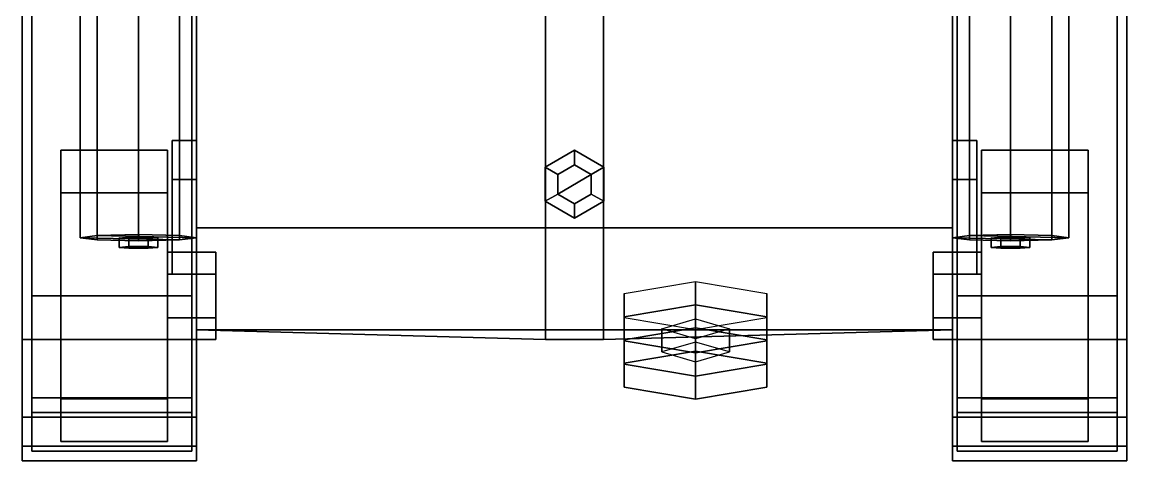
# Model space of a CAD drawing. Header units: millimetres. Extents: x -1.2 to 3, y -2.5 to 13.2.
# Drawn here: x -1.14 to 1.14, y -2.51 to -1.606 of the extents above; entities that cross this region are included whole.
import ezdxf

# ---------------------------------------------------------------- set-up
doc = ezdxf.new("R2010")
doc.units = ezdxf.units.MM
for name, color, linetype in [('mudguards', 6, 'Continuous'), ('tracks', 3, 'Continuous'), ('wheels', 2, 'Continuous')]:
    doc.layers.add(name, color=color, linetype=linetype)

msp = doc.modelspace()

# ---------------------------------------------------------------- linework, layer by layer
for points in [[(-0.78, 2.3, 0.52), (-0.78, -2.03, 0.44), (-0.78, -0.28, 1), (-0.78, 2.39, 0.71)], [(0.78, -0.28, 1), (0.78, -2.03, 0.44), (0.78, 2.3, 0.52), (0.78, 2.39, 0.71)], [(-0.78, 1.76, 0.34), (-0.78, -1.46, 0.34), (-0.78, -2.03, 0.44), (-0.78, 2.3, 0.52)], [(0.78, -2.03, 0.44), (0.78, -1.46, 0.34), (0.78, 1.76, 0.34), (0.78, 2.3, 0.52)], [(-0.78, -0.28, 1), (-0.78, -2.03, 0.44), (-0.78, -2.24, 1.15), (-0.78, -0.28, 1)], [(0.78, -2.24, 1.15), (0.78, -2.03, 0.44), (0.78, -0.28, 1)], [(-0.78, -0.45, 1.01), (-0.78, -2.24, 1.15), (-0.78, -1.45, 1.2), (-0.78, -0.45, 1.2)], [(0.78, -1.45, 1.2), (0.78, -2.24, 1.15), (0.78, -0.45, 1.01), (0.78, -0.45, 1.2)], [(-1.02, -1.4009, 1.074), (-0.9849, -1.3964, 0.9893), (-0.9849, -2.0456, 0.9553), (-1.02, -2.05, 1.04)], [(-0.9849, -1.4053, 1.1588), (-1.02, -1.4009, 1.074), (-1.02, -2.05, 1.04), (-0.9849, -2.0544, 1.1247)], [(-0.9849, -1.3964, 0.9893), (-0.9, -1.3946, 0.9542), (-0.9, -2.0437, 0.9202), (-0.9849, -2.0456, 0.9553)], [(-0.9, -1.4072, 1.1939), (-0.9849, -1.4053, 1.1588), (-0.9849, -2.0544, 1.1247), (-0.9, -2.0563, 1.1598)], [(-0.9, -1.3946, 0.9542), (-0.8151, -1.3964, 0.9893), (-0.8151, -2.0456, 0.9553), (-0.9, -2.0437, 0.9202)], [(-0.8151, -1.4053, 1.1588), (-0.9, -1.4072, 1.1939), (-0.9, -2.0563, 1.1598), (-0.8151, -2.0544, 1.1247)], [(-0.8151, -1.3964, 0.9893), (-0.78, -1.4009, 1.074), (-0.78, -2.05, 1.04), (-0.8151, -2.0456, 0.9553)], [(-0.78, -1.4009, 1.074), (-0.8151, -1.4053, 1.1588), (-0.8151, -2.0544, 1.1247), (-0.78, -2.05, 1.04)], [(0.78, -1.4009, 1.074), (0.8151, -1.3964, 0.9893), (0.8151, -2.0456, 0.9553), (0.78, -2.05, 1.04)], [(0.8151, -1.4053, 1.1588), (0.78, -1.4009, 1.074), (0.78, -2.05, 1.04), (0.8151, -2.0544, 1.1247)], [(0.8151, -1.3964, 0.9893), (0.9, -1.3946, 0.9542), (0.9, -2.0437, 0.9202), (0.8151, -2.0456, 0.9553)], [(0.9, -1.4072, 1.1939), (0.8151, -1.4053, 1.1588), (0.8151, -2.0544, 1.1247), (0.9, -2.0563, 1.1598)], [(0.9, -1.3946, 0.9542), (0.9849, -1.3964, 0.9893), (0.9849, -2.0456, 0.9553), (0.9, -2.0437, 0.9202)], [(0.9849, -1.4053, 1.1588), (0.9, -1.4072, 1.1939), (0.9, -2.0563, 1.1598), (0.9849, -2.0544, 1.1247)], [(0.9849, -1.3964, 0.9893), (1.02, -1.4009, 1.074), (1.02, -2.05, 1.04), (0.9849, -2.0456, 0.9553)], [(1.02, -1.4009, 1.074), (0.9849, -1.4053, 1.1588), (0.9849, -2.0544, 1.1247), (1.02, -2.05, 1.04)], [(-0.78, -1.45, 1.2), (-0.78, -2.24, 1.15), (-0.06, -2.26, 1.25), (-0.06, -1.45, 1.29)], [(-0.06, -1.45, 1.29), (-0.06, -2.26, 1.25), (0.06, -2.26, 1.25), (0.06, -1.45, 1.29)], [(0.06, -2.26, 1.25), (0.78, -2.24, 1.15), (0.78, -1.45, 1.2), (0.06, -1.45, 1.29)], [(-0.78, -2.03, 0.44), (-0.78, -1.46, 0.34), (0.78, -1.46, 0.34), (0.78, -2.03, 0.44)], [(-0.83, -1.85, 0.56), (-0.83, -2.08, 0.5), (-0.83, -2.125, 0.5779), (-0.83, -1.93, 0.67)], [(-0.78, -1.93, 0.67), (-0.78, -1.85, 0.56), (-0.83, -1.85, 0.56), (-0.83, -1.93, 0.67)], [(-0.78, -1.85, 0.56), (-0.78, -2.08, 0.5), (-0.83, -2.08, 0.5), (-0.83, -1.85, 0.56)], [(-0.78, -2.125, 0.5779), (-0.78, -2.08, 0.5), (-0.78, -1.85, 0.56), (-0.78, -1.93, 0.67)], [(0.83, -1.93, 0.67), (0.83, -1.85, 0.56), (0.78, -1.85, 0.56), (0.78, -1.93, 0.67)], [(0.78, -1.85, 0.56), (0.78, -2.08, 0.5), (0.78, -2.125, 0.5779), (0.78, -1.93, 0.67)], [(0.83, -1.85, 0.56), (0.83, -2.08, 0.5), (0.78, -2.08, 0.5), (0.78, -1.85, 0.56)], [(0.83, -2.125, 0.5779), (0.83, -2.08, 0.5), (0.83, -1.85, 0.56), (0.83, -1.93, 0.67)], [(0, -1.87, 1.26), (-0.0606, -1.905, 1.26), (-0.0606, -1.905, 1.29), (0, -1.87, 1.29)], [(0, -1.87, 1.29), (-0.0606, -1.905, 1.29), (-0.0346, -1.92, 1.32), (0, -1.9, 1.32)], [(0.0606, -1.905, 1.26), (0, -1.87, 1.26), (0, -1.87, 1.29), (0.0606, -1.905, 1.29)], [(0.0606, -1.905, 1.29), (0, -1.87, 1.29), (0, -1.9, 1.32), (0.0346, -1.92, 1.32)], [(-0.0606, -1.905, 1.26), (-0.0606, -1.975, 1.26), (-0.0606, -1.975, 1.29), (-0.0606, -1.905, 1.29)], [(-0.0606, -1.905, 1.29), (-0.0606, -1.975, 1.29), (-0.0346, -1.96, 1.32), (-0.0346, -1.92, 1.32)], [(0, -1.9, 1.32), (-0.0346, -1.92, 1.32), (-0.0346, -1.96, 1.32), (0.0346, -1.92, 1.32)], [(0.0606, -1.975, 1.29), (0.0606, -1.905, 1.29), (0.0346, -1.92, 1.32), (0.0346, -1.96, 1.32)], [(0.0606, -1.975, 1.26), (0.0606, -1.905, 1.26), (0.0606, -1.905, 1.29), (0.0606, -1.975, 1.29)], [(-0.83, -1.93, 0.67), (-0.83, -2.125, 0.5779), (-0.78, -2.125, 0.5779), (-0.78, -1.93, 0.67)], [(0.0346, -1.92, 1.32), (-0.0346, -1.96, 1.32), (0, -1.98, 1.32), (0.0346, -1.96, 1.32)], [(0.78, -1.93, 0.67), (0.78, -2.125, 0.5779), (0.83, -2.125, 0.5779), (0.83, -1.93, 0.67)], [(-0.0606, -1.975, 1.29), (0, -2.01, 1.29), (0, -1.98, 1.32), (-0.0346, -1.96, 1.32)], [(0, -2.01, 1.29), (0.0606, -1.975, 1.29), (0.0346, -1.96, 1.32), (0, -1.98, 1.32)], [(-0.0606, -1.975, 1.26), (0, -2.01, 1.26), (0, -2.01, 1.29), (-0.0606, -1.975, 1.29)], [(0, -2.01, 1.26), (0.0606, -1.975, 1.26), (0.0606, -1.975, 1.29), (0, -2.01, 1.29)], [(-0.8151, -2.0544, 1.1247), (-1.02, -2.05, 1.04), (-0.9849, -2.0456, 0.9553), (-0.78, -2.05, 1.04)], [(-0.9, -2.0563, 1.1598), (-0.9849, -2.0544, 1.1247), (-1.02, -2.05, 1.04), (-0.8151, -2.0544, 1.1247)], [(-0.78, -2.05, 1.04), (-0.9849, -2.0456, 0.9553), (-0.9, -2.0437, 0.9202), (-0.8151, -2.0456, 0.9553)], [(-0.94, -2.05, 1.04), (-0.92, -2.0482, 1.0054), (-0.92, -2.0682, 1.0044), (-0.94, -2.07, 1.039)], [(-0.92, -2.0518, 1.0746), (-0.94, -2.05, 1.04), (-0.94, -2.07, 1.039), (-0.92, -2.0718, 1.0735)], [(-0.92, -2.0482, 1.0054), (-0.88, -2.0482, 1.0054), (-0.88, -2.0682, 1.0044), (-0.92, -2.0682, 1.0044)], [(-0.88, -2.0518, 1.0746), (-0.92, -2.0518, 1.0746), (-0.92, -2.0718, 1.0735), (-0.88, -2.0718, 1.0735)], [(-0.88, -2.0482, 1.0054), (-0.86, -2.05, 1.04), (-0.86, -2.07, 1.039), (-0.88, -2.0682, 1.0044)], [(-0.86, -2.05, 1.04), (-0.88, -2.0518, 1.0746), (-0.88, -2.0718, 1.0735), (-0.86, -2.07, 1.039)], [(-0.78, -2.24, 1.15), (-0.78, -2.03, 0.44), (0.78, -2.03, 0.44), (0.78, -2.24, 1.15)], [(0.9849, -2.0544, 1.1247), (0.78, -2.05, 1.04), (0.8151, -2.0456, 0.9553), (1.02, -2.05, 1.04)], [(0.9, -2.0563, 1.1598), (0.8151, -2.0544, 1.1247), (0.78, -2.05, 1.04), (0.9849, -2.0544, 1.1247)], [(1.02, -2.05, 1.04), (0.8151, -2.0456, 0.9553), (0.9, -2.0437, 0.9202), (0.9849, -2.0456, 0.9553)], [(0.86, -2.05, 1.04), (0.88, -2.0482, 1.0054), (0.88, -2.0682, 1.0044), (0.86, -2.07, 1.039)], [(0.88, -2.0518, 1.0746), (0.86, -2.05, 1.04), (0.86, -2.07, 1.039), (0.88, -2.0718, 1.0735)], [(0.88, -2.0482, 1.0054), (0.92, -2.0482, 1.0054), (0.92, -2.0682, 1.0044), (0.88, -2.0682, 1.0044)], [(0.92, -2.0518, 1.0746), (0.88, -2.0518, 1.0746), (0.88, -2.0718, 1.0735), (0.92, -2.0718, 1.0735)], [(0.92, -2.0482, 1.0054), (0.94, -2.05, 1.04), (0.94, -2.07, 1.039), (0.92, -2.0682, 1.0044)], [(0.94, -2.05, 1.04), (0.92, -2.0518, 1.0746), (0.92, -2.0718, 1.0735), (0.94, -2.07, 1.039)], [(-0.86, -2.07, 1.039), (-0.94, -2.07, 1.039), (-0.92, -2.0682, 1.0044), (-0.88, -2.0682, 1.0044)], [(-0.88, -2.0718, 1.0735), (-0.92, -2.0718, 1.0735), (-0.94, -2.07, 1.039), (-0.86, -2.07, 1.039)], [(0.94, -2.07, 1.039), (0.86, -2.07, 1.039), (0.88, -2.0682, 1.0044), (0.92, -2.0682, 1.0044)], [(0.92, -2.0718, 1.0735), (0.88, -2.0718, 1.0735), (0.86, -2.07, 1.039), (0.94, -2.07, 1.039)], [(-0.74, -2.125, 0.5779), (-0.74, -2.08, 0.5), (-0.84, -2.08, 0.5), (-0.84, -2.125, 0.5779)], [(-0.74, -2.08, 0.5), (-0.74, -2.125, 0.4221), (-0.84, -2.125, 0.4221), (-0.84, -2.08, 0.5)], [(-0.83, -2.125, 0.5779), (-0.83, -2.08, 0.5), (-0.78, -2.08, 0.5), (-0.78, -2.125, 0.5779)], [(-0.74, -2.125, 0.4221), (-0.74, -2.08, 0.5), (-0.74, -2.125, 0.5779), (-0.74, -2.215, 0.4221)], [(0.74, -2.125, 0.4221), (0.74, -2.215, 0.5779), (0.74, -2.125, 0.5779), (0.74, -2.08, 0.5)], [(0.74, -2.08, 0.5), (0.74, -2.125, 0.5779), (0.84, -2.125, 0.5779), (0.84, -2.08, 0.5)], [(0.74, -2.125, 0.4221), (0.74, -2.08, 0.5), (0.84, -2.08, 0.5), (0.84, -2.125, 0.4221)], [(0.78, -2.125, 0.5779), (0.78, -2.08, 0.5), (0.83, -2.08, 0.5), (0.83, -2.125, 0.5779)], [(-0.74, -2.215, 0.5779), (-0.74, -2.125, 0.5779), (-0.84, -2.125, 0.5779), (-0.84, -2.215, 0.5779)], [(-0.74, -2.125, 0.4221), (-0.74, -2.215, 0.4221), (-0.84, -2.215, 0.4221), (-0.84, -2.125, 0.4221)], [(-0.74, -2.215, 0.4221), (-0.74, -2.125, 0.5779), (-0.74, -2.215, 0.5779), (-0.74, -2.26, 0.5)], [(0.74, -2.215, 0.4221), (0.74, -2.26, 0.5), (0.74, -2.215, 0.5779), (0.74, -2.125, 0.4221)], [(0.74, -2.215, 0.4221), (0.74, -2.125, 0.4221), (0.84, -2.125, 0.4221), (0.84, -2.215, 0.4221)], [(0.74, -2.125, 0.5779), (0.74, -2.215, 0.5779), (0.84, -2.215, 0.5779), (0.84, -2.125, 0.5779)], [(-0.74, -2.26, 0.5), (-0.74, -2.215, 0.5779), (-0.84, -2.215, 0.5779), (-0.84, -2.26, 0.5)], [(-0.74, -2.215, 0.4221), (-0.74, -2.26, 0.5), (-0.84, -2.26, 0.5), (-0.84, -2.215, 0.4221)], [(0.74, -2.215, 0.5779), (0.74, -2.26, 0.5), (0.84, -2.26, 0.5), (0.84, -2.215, 0.5779)], [(0.74, -2.26, 0.5), (0.74, -2.215, 0.4221), (0.84, -2.215, 0.4221), (0.84, -2.26, 0.5)], [(-0.06, -2.26, 1.25), (-0.78, -2.24, 1.15), (0.78, -2.24, 1.15), (0.06, -2.26, 1.25)]]:
    msp.add_3dface(points)
at = {"layer": 'mudguards'}
for points in [[(-1.14, 2.19, 1.1), (-1.14, -2.26, 0.83), (-1.14, -2.26, 0.86), (-1.14, 2.19, 1.15)], [(-1.14, 2.19, 1.15), (-1.14, -2.26, 0.86), (-0.78, -2.26, 0.86), (-0.78, 2.19, 1.15)], [(-0.78, 2.19, 1.1), (-0.78, -2.26, 0.83), (-1.14, -2.26, 0.83), (-1.14, 2.19, 1.1)], [(-0.78, -2.26, 0.86), (-0.78, -2.26, 0.83), (-0.78, 2.19, 1.1), (-0.78, 2.19, 1.15)], [(1.14, 2.19, 1.1), (1.14, -2.26, 0.83), (0.78, -2.26, 0.83), (0.78, 2.19, 1.1)], [(0.78, 2.19, 1.15), (0.78, -2.26, 0.86), (1.14, -2.26, 0.86), (1.14, 2.19, 1.15)], [(0.78, 2.19, 1.1), (0.78, -2.26, 0.83), (0.78, -2.26, 0.86), (0.78, 2.19, 1.15)], [(1.14, -2.26, 0.86), (1.14, -2.26, 0.83), (1.14, 2.19, 1.1), (1.14, 2.19, 1.15)], [(-0.78, -2.1747, 0.8352), (-0.78, -2.26, 0.83), (-0.78, -2.42, 0.77), (-0.78, -2.0959, 0.62)], [(-0.78, -2.0959, 0.62), (-0.78, -2.42, 0.77), (-0.78, -2.26, 0.83), (-0.78, -2.1747, 0.8352)], [(-0.78, -2.38, 0.62), (-0.78, -2.48, 0.73), (-0.78, -2.42, 0.77), (-0.78, -2.0959, 0.62)], [(-0.78, -2.0959, 0.62), (-0.78, -2.42, 0.77), (-0.78, -2.48, 0.73), (-0.78, -2.38, 0.62)], [(0.78, -2.1747, 0.8352), (0.78, -2.26, 0.83), (0.78, -2.42, 0.77), (0.78, -2.0959, 0.62)], [(0.78, -2.0959, 0.62), (0.78, -2.42, 0.77), (0.78, -2.26, 0.83), (0.78, -2.1747, 0.8352)], [(0.78, -2.38, 0.62), (0.78, -2.48, 0.73), (0.78, -2.42, 0.77), (0.78, -2.0959, 0.62)], [(0.78, -2.0959, 0.62), (0.78, -2.42, 0.77), (0.78, -2.48, 0.73), (0.78, -2.38, 0.62)], [(-1.14, -2.26, 0.83), (-1.14, -2.42, 0.77), (-1.14, -2.42, 0.81), (-1.14, -2.26, 0.86)], [(-1.14, -2.26, 0.86), (-1.14, -2.42, 0.81), (-0.78, -2.42, 0.81), (-0.78, -2.26, 0.86)], [(-0.78, -2.26, 0.83), (-0.78, -2.42, 0.77), (-1.14, -2.42, 0.77), (-1.14, -2.26, 0.83)], [(-0.78, -2.42, 0.81), (-0.78, -2.42, 0.77), (-0.78, -2.26, 0.83), (-0.78, -2.26, 0.86)], [(0.78, -2.26, 0.86), (0.78, -2.42, 0.81), (1.14, -2.42, 0.81), (1.14, -2.26, 0.86)], [(1.14, -2.26, 0.83), (1.14, -2.42, 0.77), (0.78, -2.42, 0.77), (0.78, -2.26, 0.83)], [(0.78, -2.26, 0.83), (0.78, -2.42, 0.77), (0.78, -2.42, 0.81), (0.78, -2.26, 0.86)], [(1.14, -2.42, 0.81), (1.14, -2.42, 0.77), (1.14, -2.26, 0.83), (1.14, -2.26, 0.86)], [(-1.14, -2.42, 0.77), (-1.14, -2.48, 0.73), (-1.14, -2.51, 0.76), (-1.14, -2.42, 0.81)], [(-1.14, -2.42, 0.81), (-1.14, -2.51, 0.76), (-0.78, -2.51, 0.76), (-0.78, -2.42, 0.81)], [(-0.78, -2.42, 0.77), (-0.78, -2.48, 0.73), (-1.14, -2.48, 0.73), (-1.14, -2.42, 0.77)], [(-0.78, -2.51, 0.76), (-0.78, -2.48, 0.73), (-0.78, -2.42, 0.77), (-0.78, -2.42, 0.81)], [(1.14, -2.42, 0.77), (1.14, -2.48, 0.73), (0.78, -2.48, 0.73), (0.78, -2.42, 0.77)], [(0.78, -2.42, 0.81), (0.78, -2.51, 0.76), (1.14, -2.51, 0.76), (1.14, -2.42, 0.81)], [(0.78, -2.42, 0.77), (0.78, -2.48, 0.73), (0.78, -2.51, 0.76), (0.78, -2.42, 0.81)], [(1.14, -2.51, 0.76), (1.14, -2.48, 0.73), (1.14, -2.42, 0.77), (1.14, -2.42, 0.81)], [(-1.14, -2.51, 0.76), (-1.14, -2.48, 0.73), (-0.78, -2.48, 0.73), (-0.78, -2.51, 0.76)], [(0.78, -2.51, 0.76), (0.78, -2.48, 0.73), (1.14, -2.48, 0.73), (1.14, -2.51, 0.76)]]:
    msp.add_3dface(points, dxfattribs=at)
at = {"layer": 'tracks'}
for points in [[(-1.12, -1.5), (-1.12, -2.38, 0.25), (-0.79, -2.38, 0.25), (-0.79, -1.5)], [(-0.79, -1.5), (-0.79, -2.38, 0.25), (-1.12, -2.38, 0.25), (-1.12, -1.5)], [(1.12, -1.5), (1.12, -2.38, 0.25), (0.79, -2.38, 0.25), (0.79, -1.5)], [(0.79, -1.5), (0.79, -2.38, 0.25), (1.12, -2.38, 0.25), (1.12, -1.5)], [(-0.79, -2.17, 0.82), (-0.79, -1.51, 0.85), (-1.12, -1.51, 0.85), (-1.12, -2.17, 0.82)], [(-1.12, -2.17, 0.82), (-1.12, -1.51, 0.85), (-0.79, -1.51, 0.85), (-0.79, -2.17, 0.82)], [(0.79, -2.17, 0.82), (0.79, -1.51, 0.85), (1.12, -1.51, 0.85), (1.12, -2.17, 0.82)], [(1.12, -2.17, 0.82), (1.12, -1.51, 0.85), (0.79, -1.51, 0.85), (0.79, -2.17, 0.82)], [(-1.12, -2.41, 0.72), (-1.12, -2.17, 0.82), (-0.79, -2.17, 0.82), (-0.79, -2.41, 0.72)], [(-0.79, -2.41, 0.72), (-0.79, -2.17, 0.82), (-1.12, -2.17, 0.82), (-1.12, -2.41, 0.72)], [(1.12, -2.41, 0.72), (1.12, -2.17, 0.82), (0.79, -2.17, 0.82), (0.79, -2.41, 0.72)], [(0.79, -2.41, 0.72), (0.79, -2.17, 0.82), (1.12, -2.17, 0.82), (1.12, -2.41, 0.72)], [(-1.12, -2.38, 0.25), (-1.12, -2.49, 0.46), (-0.79, -2.49, 0.46), (-0.79, -2.38, 0.25)], [(-0.79, -2.38, 0.25), (-0.79, -2.49, 0.46), (-1.12, -2.49, 0.46), (-1.12, -2.38, 0.25)], [(0.79, -2.38, 0.25), (0.79, -2.49, 0.46), (1.12, -2.49, 0.46), (1.12, -2.38, 0.25)], [(1.12, -2.38, 0.25), (1.12, -2.49, 0.46), (0.79, -2.49, 0.46), (0.79, -2.38, 0.25)], [(-1.12, -2.49, 0.51), (-1.12, -2.41, 0.72), (-0.79, -2.41, 0.72), (-0.79, -2.49, 0.51)], [(-0.79, -2.49, 0.51), (-0.79, -2.41, 0.72), (-1.12, -2.41, 0.72), (-1.12, -2.49, 0.51)], [(0.79, -2.49, 0.51), (0.79, -2.41, 0.72), (1.12, -2.41, 0.72), (1.12, -2.49, 0.51)], [(1.12, -2.49, 0.51), (1.12, -2.41, 0.72), (0.79, -2.41, 0.72), (0.79, -2.49, 0.51)], [(-0.79, -2.49, 0.46), (-0.79, -2.49, 0.51), (-1.12, -2.49, 0.51), (-1.12, -2.49, 0.46)], [(-1.12, -2.49, 0.46), (-1.12, -2.49, 0.51), (-0.79, -2.49, 0.51), (-0.79, -2.49, 0.46)], [(0.79, -2.49, 0.46), (0.79, -2.49, 0.51), (1.12, -2.49, 0.51), (1.12, -2.49, 0.46)], [(1.12, -2.49, 0.46), (1.12, -2.49, 0.51), (0.79, -2.49, 0.51), (0.79, -2.49, 0.46)]]:
    msp.add_3dface(points, dxfattribs=at)
at = {"layer": 'wheels'}
for points in [[(-0.84, -1.9579, 0.7121), (-0.84, -1.87, 0.5), (-1.06, -1.87, 0.5), (-1.06, -1.9579, 0.7121)], [(-0.84, -1.87, 0.5), (-0.84, -1.9579, 0.2879), (-1.06, -1.9579, 0.2879), (-1.06, -1.87, 0.5)], [(-1.06, -2.17, 0.8), (-1.06, -1.9579, 0.7121), (-1.06, -1.87, 0.5), (-1.06, -2.3821, 0.7121)], [(-1.06, -2.3821, 0.7121), (-1.06, -1.87, 0.5), (-1.06, -1.9579, 0.2879), (-1.06, -2.47, 0.5)], [(-0.84, -2.3821, 0.7121), (-0.84, -1.87, 0.5), (-0.84, -1.9579, 0.7121), (-0.84, -2.17, 0.8)], [(-0.84, -2.47, 0.5), (-0.84, -1.9579, 0.2879), (-0.84, -1.87, 0.5), (-0.84, -2.3821, 0.7121)], [(0.84, -2.3821, 0.7121), (0.84, -1.87, 0.5), (0.84, -1.9579, 0.2879), (0.84, -2.47, 0.5)], [(0.84, -2.17, 0.8), (0.84, -1.9579, 0.7121), (0.84, -1.87, 0.5), (0.84, -2.3821, 0.7121)], [(1.06, -1.9579, 0.7121), (1.06, -1.87, 0.5), (0.84, -1.87, 0.5), (0.84, -1.9579, 0.7121)], [(1.06, -1.87, 0.5), (1.06, -1.9579, 0.2879), (0.84, -1.9579, 0.2879), (0.84, -1.87, 0.5)], [(1.06, -2.47, 0.5), (1.06, -1.9579, 0.2879), (1.06, -1.87, 0.5), (1.06, -2.3821, 0.7121)], [(1.06, -2.3821, 0.7121), (1.06, -1.87, 0.5), (1.06, -1.9579, 0.7121), (1.06, -2.17, 0.8)], [(-0.84, -2.17, 0.8), (-0.84, -1.9579, 0.7121), (-1.06, -1.9579, 0.7121), (-1.06, -2.17, 0.8)], [(-0.84, -1.9579, 0.2879), (-0.84, -2.17, 0.2), (-1.06, -2.17, 0.2), (-1.06, -1.9579, 0.2879)], [(-1.06, -2.47, 0.5), (-1.06, -1.9579, 0.2879), (-1.06, -2.17, 0.2), (-1.06, -2.3821, 0.2879)], [(-0.84, -2.3821, 0.2879), (-0.84, -2.17, 0.2), (-0.84, -1.9579, 0.2879), (-0.84, -2.47, 0.5)], [(0.84, -2.47, 0.5), (0.84, -1.9579, 0.2879), (0.84, -2.17, 0.2), (0.84, -2.3821, 0.2879)], [(1.06, -1.9579, 0.2879), (1.06, -2.17, 0.2), (0.84, -2.17, 0.2), (0.84, -1.9579, 0.2879)], [(1.06, -2.17, 0.8), (1.06, -1.9579, 0.7121), (0.84, -1.9579, 0.7121), (0.84, -2.17, 0.8)], [(1.06, -2.3821, 0.2879), (1.06, -2.17, 0.2), (1.06, -1.9579, 0.2879), (1.06, -2.47, 0.5)], [(0.25, -2.1881, 0.7928), (0.1028, -2.213, 0.8741), (0.1028, -2.1651, 0.8887), (0.25, -2.1403, 0.8074)], [(0.3972, -2.213, 0.8741), (0.25, -2.1881, 0.7928), (0.25, -2.1403, 0.8074), (0.3972, -2.1651, 0.8887)], [(0.1028, -2.213, 0.8741), (0.1028, -2.2627, 1.0367), (0.1028, -2.2149, 1.0513), (0.1028, -2.1651, 0.8887)], [(0.3972, -2.2627, 1.0367), (0.3972, -2.213, 0.8741), (0.3972, -2.1651, 0.8887), (0.3972, -2.2149, 1.0513)], [(-0.84, -2.3821, 0.7121), (-0.84, -2.17, 0.8), (-1.06, -2.17, 0.8), (-1.06, -2.3821, 0.7121)], [(-0.84, -2.17, 0.2), (-0.84, -2.3821, 0.2879), (-1.06, -2.3821, 0.2879), (-1.06, -2.17, 0.2)], [(0.25, -2.1881, 0.7928), (0.25, -2.2875, 1.118), (0.1028, -2.2627, 1.0367), (0.1028, -2.213, 0.8741)], [(0.3972, -2.213, 0.8741), (0.3972, -2.2627, 1.0367), (0.25, -2.2875, 1.118), (0.25, -2.1881, 0.7928)], [(1.06, -2.17, 0.2), (1.06, -2.3821, 0.2879), (0.84, -2.3821, 0.2879), (0.84, -2.17, 0.2)], [(1.06, -2.3821, 0.7121), (1.06, -2.17, 0.8), (0.84, -2.17, 0.8), (0.84, -2.3821, 0.7121)], [(0.1028, -2.2627, 1.0367), (0.25, -2.2875, 1.118), (0.25, -2.2397, 1.1326), (0.1028, -2.2149, 1.0513)], [(0.25, -2.2652, 0.8738), (0.18, -2.2856, 0.9408), (0.18, -2.2378, 0.9554), (0.25, -2.2173, 0.8884)], [(0.25, -2.2875, 1.118), (0.3972, -2.2627, 1.0367), (0.3972, -2.2149, 1.0513), (0.25, -2.2397, 1.1326)], [(0.32, -2.2856, 0.9408), (0.25, -2.2652, 0.8738), (0.25, -2.2173, 0.8884), (0.32, -2.2378, 0.9554)], [(0.1028, -2.2608, 0.8595), (0.1028, -2.3105, 1.022), (0.25, -2.3353, 1.1033), (0.25, -2.2359, 0.7782)], [(0.25, -2.2837, 0.7636), (0.1028, -2.3086, 0.8449), (0.1028, -2.2608, 0.8595), (0.25, -2.2359, 0.7782)], [(0.18, -2.2856, 0.9408), (0.25, -2.3061, 1.0077), (0.25, -2.2583, 1.0223), (0.18, -2.2378, 0.9554)], [(0.25, -2.2359, 0.7782), (0.25, -2.3353, 1.1033), (0.3972, -2.3105, 1.022), (0.3972, -2.2608, 0.8595)], [(0.3972, -2.3086, 0.8449), (0.25, -2.2837, 0.7636), (0.25, -2.2359, 0.7782), (0.3972, -2.2608, 0.8595)], [(0.25, -2.3061, 1.0077), (0.32, -2.2856, 0.9408), (0.32, -2.2378, 0.9554), (0.25, -2.2583, 1.0223)], [(0.1028, -2.3086, 0.8449), (0.1028, -2.3583, 1.0074), (0.1028, -2.3105, 1.022), (0.1028, -2.2608, 0.8595)], [(0.3972, -2.3583, 1.0074), (0.3972, -2.3086, 0.8449), (0.3972, -2.2608, 0.8595), (0.3972, -2.3105, 1.022)], [(0.25, -2.2837, 0.7636), (0.25, -2.3831, 1.0887), (0.1028, -2.3583, 1.0074), (0.1028, -2.3086, 0.8449)], [(0.3972, -2.3086, 0.8449), (0.3972, -2.3583, 1.0074), (0.25, -2.3831, 1.0887), (0.25, -2.2837, 0.7636)], [(0.1028, -2.3583, 1.0074), (0.25, -2.3831, 1.0887), (0.25, -2.3353, 1.1033), (0.1028, -2.3105, 1.022)], [(0.25, -2.3831, 1.0887), (0.3972, -2.3583, 1.0074), (0.3972, -2.3105, 1.022), (0.25, -2.3353, 1.1033)], [(-0.84, -2.47, 0.5), (-0.84, -2.3821, 0.7121), (-1.06, -2.3821, 0.7121), (-1.06, -2.47, 0.5)], [(-0.84, -2.3821, 0.2879), (-0.84, -2.47, 0.5), (-1.06, -2.47, 0.5), (-1.06, -2.3821, 0.2879)], [(1.06, -2.47, 0.5), (1.06, -2.3821, 0.7121), (0.84, -2.3821, 0.7121), (0.84, -2.47, 0.5)], [(1.06, -2.3821, 0.2879), (1.06, -2.47, 0.5), (0.84, -2.47, 0.5), (0.84, -2.3821, 0.2879)]]:
    msp.add_3dface(points, dxfattribs=at)

doc.saveas('drawing.dxf')
